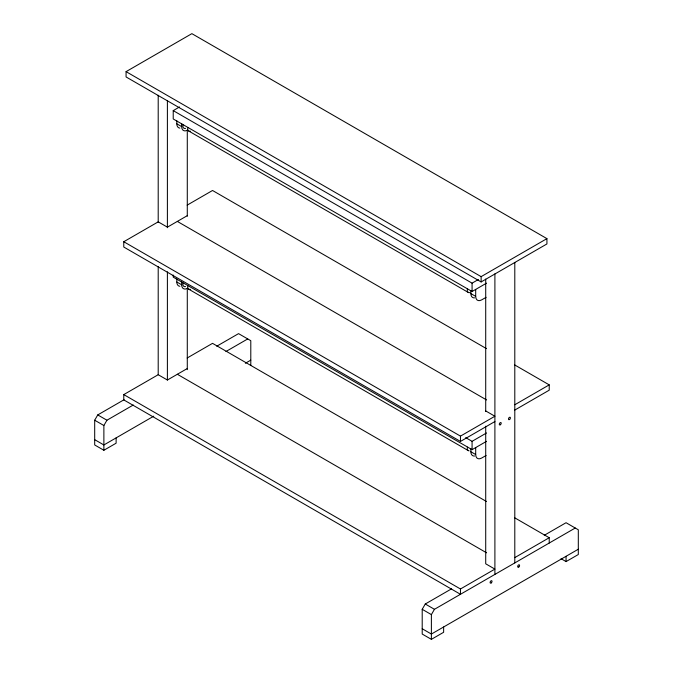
<?xml version="1.0" encoding="UTF-8"?>
<svg xmlns="http://www.w3.org/2000/svg" width="673" height="673" viewBox="0 0 673 673"><rect width="100%" height="100%" fill="white"/><g stroke="black" fill="none" stroke-linecap="round" stroke-linejoin="round"><path stroke-width="1.01" d="M116.118 437.896L116.118 443.196L103.878 450.262L94.691 444.962L94.691 420.221L97.753 414.921L124.101 399.712M103.878 450.262L103.878 425.521L106.94 420.221L133.279 405.011M443.633 626.984L443.633 632.284L431.385 639.35L422.207 634.05L422.207 609.309L425.269 604.009L451.608 588.799M431.385 639.35L431.385 614.609L434.447 609.309L575.247 528.019M126.07 71.641L191.872 33.65L546.93 238.637L546.93 243.946L481.128 281.937L126.07 76.949L126.07 71.641L481.128 276.637L546.93 238.637M486.537 283.156L472.076 291.502L173.222 118.961L173.222 110.616L179.548 106.957M494.899 421.542L460.467 441.429L123.773 247.033L123.773 241.733L158.205 221.854L167.392 227.154L187.287 215.671M187.161 205.139L212.533 190.484L486.436 348.622M123.773 394.597L460.467 588.984L460.467 594.284L123.773 399.897L123.773 394.597L158.205 374.718L167.392 380.018L187.287 368.535M187.161 358.002L212.533 343.348L486.436 501.486M216.748 346.216L238.553 333.631L250.793 340.698L250.793 365.439M225.935 351.516L247.731 338.931M153.755 416.166L103.878 444.962L94.691 439.662M245.359 363.277L250.793 360.139M173.222 110.616L472.076 283.156L478.402 279.505M486.099 297.323L481.717 299.855A8.522 4.921 -60 0 1 475.693 296.372L470.873 293.588L470.873 290.61M123.773 241.733L460.467 436.121L494.899 416.242L485.713 410.942M514.795 404.759L549.227 384.872L549.227 390.18L514.795 410.059M465.716 437.643L472.076 441.32L486.537 432.966M173.222 275.038L173.222 277.125L472.076 449.665L486.537 441.32M486.099 455.486L481.717 458.019A8.522 4.921 -60 0 1 475.693 454.536L470.873 451.751L470.873 448.773M544.264 535.304L566.06 522.719L578.309 529.786L578.309 554.527L566.06 561.593L561.055 558.699M460.467 588.984L494.899 569.106L485.713 563.806L485.713 426.202M514.795 557.614L549.227 537.735L549.227 543.035M578.309 549.227L431.385 634.05L422.207 628.75M176.839 120.846L176.839 123.832L181.66 126.617A8.522 4.921 -60 0 0 187.683 130.091M188.743 131.042L468.315 292.452M514.652 364.909L549.227 384.872M177.336 221.417L486.571 399.947M176.839 279.009L176.839 281.995L181.66 284.78A8.522 4.921 -60 0 0 187.683 288.254M188.743 289.205L468.315 450.616M514.652 517.773L549.227 537.735M177.336 374.272L486.571 552.811M97.753 414.921L106.94 420.221M425.269 604.009L434.447 609.309M94.691 420.221L103.878 425.521M422.207 609.309L431.385 614.609M566.06 556.293L566.06 561.593M514.795 262.403L514.795 562.922M494.899 273.886L494.899 574.405M485.713 279.093L485.713 411.489M481.128 276.637L481.128 281.937M475.693 289.415L475.693 296.372M475.693 447.579L475.693 454.536M472.076 283.156L472.076 291.502M472.076 441.32L472.076 449.665M460.467 436.121L460.467 441.429M187.287 130.057L187.287 216.218M187.287 288.725L187.287 369.628M181.66 123.63L181.66 126.617M181.66 281.794L181.66 284.78M167.392 100.563L167.392 227.71M167.392 271.842L167.392 380.068M158.205 95.263L158.205 222.401M158.205 266.533L158.205 374.768M469.064 450.843A5.115 2.953 -60 0 1 467.382 447.124M190.366 289.348A5.115 2.953 -60 0 1 187.809 285.714M185.546 286.563A5.115 2.953 -60 0 1 182.989 282.929M474.591 456.033A8.522 4.921 -60 0 1 470.873 451.751M179.851 286.277A8.522 4.921 -60 0 1 176.839 281.995M469.939 292.595A5.115 2.953 -60 0 1 467.382 288.961M190.366 131.185A5.115 2.953 -60 0 1 187.809 127.55M185.546 128.4A5.115 2.953 -60 0 1 182.989 124.766M474.591 297.87A8.522 4.921 -60 0 1 470.873 293.588M179.851 128.114A8.522 4.921 -60 0 1 176.839 123.832M518.833 566.969A1.354 0.782 -60 0 0 519.32 564.857A1.354 0.782 -60 0 0 517.705 566.212A1.354 0.782 -60 0 0 518.833 566.969M491.324 582.843A1.354 0.782 -60 0 0 491.753 580.749A1.354 0.782 -60 0 0 490.146 582.162A1.354 0.782 -60 0 0 491.324 582.843M500.502 424.68A1.354 0.782 -60 0 0 500.931 422.585A1.354 0.782 -60 0 0 499.332 423.998A1.354 0.782 -60 0 0 500.502 424.68M509.688 419.38A1.354 0.782 -60 0 0 510.117 417.277A1.354 0.782 -60 0 0 508.51 418.699A1.354 0.782 -60 0 0 509.688 419.38"/></g></svg>
